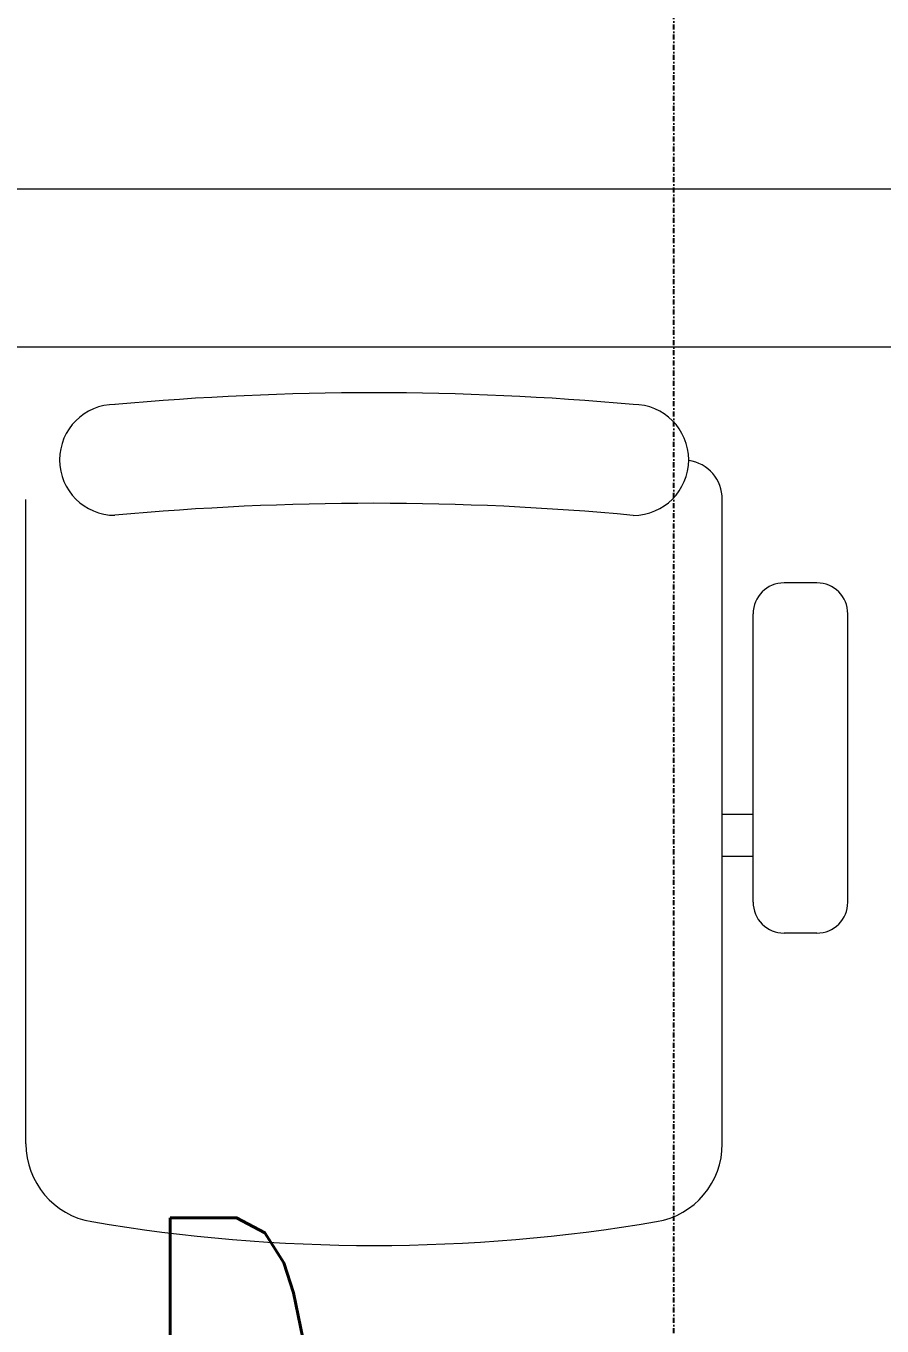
# Model space of a CAD drawing. Header units: inches. Extents: x -12418 to 57169, y -29325 to 19878.
# Drawn here: x 41326 to 41869, y -9467 to -8644 of the extents above; entities that cross this region are included whole.
import ezdxf

# ---------------------------------------------------------------- set-up
doc = ezdxf.new("R2010")
doc.units = ezdxf.units.IN
doc.header["$LTSCALE"] = 25
doc.header["$MEASUREMENT"] = 0
doc.linetypes.add('DASHDOT', pattern=[25.4, 12.7, -6.35, 0, -6.35])
doc.layers.get('0').update_dxf_attribs({"color": 8})
for name, color, linetype, lineweight in [('00-Ground Floor$0$LOADING', 253, 'Continuous', 5), ('00-Ground Floor$0$Walls', 251, 'Continuous', 5), ('E-LITE-CLNG-CNDT', 6, 'DASHDOT', 35), ('T-DATA-CLNG-COND', 51, 'DASHDOT', 25), ('T-DATA-DEVC-TYPE', 2, 'Continuous', 25), ('T-DATA-WALL @ 100', 33, 'Continuous', 35)]:
    doc.layers.add(name, color=color, linetype=linetype, lineweight=lineweight)
doc.styles.add('DC_Simplex', font='SIMPLEX.shx', dxfattribs={"width": 0.7})

# ---------------------------------------------------------------- blocks, each defined once
blk = doc.blocks.new('00-Ground Floor$0$GF21018-P')
at = {"color": 0}
for p, q in [((-0.2207, 0.47563), (-0.2207, 0.0675)), ((0.22049, 0.47563), (0.22049, 0.0675)), ((-0.2806, 0.34221), (-0.25983, 0.34221)), ((-0.30021, 0.32259), (-0.30021, 0.14)), ((-0.24021, 0.32259), (-0.24021, 0.14)), ((-0.24021, 0.29372), (-0.2207, 0.29372)), ((-0.24021, 0.26708), (-0.2207, 0.26708)), ((-0.2806, 0.12039), (-0.25983, 0.12039))]:
    blk.add_line(p, q, dxfattribs=at)
for centre, radius, start, end in [((-0.0001, -0.52948), 1.06948, 80.36712, 99.63288), ((-0.1707, 0.47563), 0.05, 99.63288, 180), ((0.17049, 0.47563), 0.05, 0, 80.36712), ((-0.2806, 0.32259), 0.01962, 90, 180), ((-0.25983, 0.32259), 0.01962, 360, 90), ((-0.2806, 0.14), 0.01962, 180, 270), ((-0.25983, 0.14), 0.01962, 270, 360), ((-0.16429, 0.0425), 0.03511, 90, 270), ((0, 1.84674), 1.77674, 264.69456, 275.30527), ((0.16409, 0.0425), 0.03511, 270, 90), ((-0.1957, 0.0675), 0.025, 180, 261.47208), ((0, 1.83136), 1.83136, 264.85322, 275.14698)]:
    blk.add_arc(centre, radius, start, end, dxfattribs=at)
blk = doc.blocks.new('00-Ground Floor')
at = {"layer": '00-Ground Floor$0$Walls'}
for p, q in [((43777.53, -8747.43, 0), (40897.13, -8747.43, 0)), ((43777.53, -8847.43, 0), (40997.13, -8847.43, 0))]:
    blk.add_line(p, q, dxfattribs=at)
at = {"layer": '00-Ground Floor$0$LOADING', "extrusion": (2.24021e-05, 7.77426e-06, 1), "xscale": 1000, "yscale": 1000, "zscale": 1000, "rotation": 179.9985892349694}
blk.add_blockref('00-Ground Floor$0$GF21018-P', (41546.81, -8876.35, 0.84), dxfattribs=at)
blk = doc.blocks.new('*U26')
blk.add_hatch(color=254).paths.add_polyline_path([(-3.0308, 1.75), (-3.0309, 0.0003), (0, 0)])
blk.add_line((0, 0), (-3.0309, 0.0003))
blk.add_lwpolyline([(-3.0308, 1.75), (0, 0), (-3.0311, -1.75)], close=True)
at = {"layer": 'T-DATA-DEVC-TYPE', "style": 'DC_Simplex', "width": 0.7, "flags": 8}
blk.add_attdef('DC_TYPE', (2.6822, 5.6339), '', height=2, rotation=360, dxfattribs=at)

msp = doc.modelspace()

# ---------------------------------------------------------------- linework, layer by layer
at = {"layer": 'T-DATA-CLNG-COND', "ltscale": 0.01, "elevation": 0}
msp.add_lwpolyline([(41148.72, -11608.8), (41148.72, -10941.26, -0.198912), (41170.69, -10888.23), (41714.92, -10343.99, 0.198912), (41736.89, -10290.96), (41736.89, -7147.43)], format="xyb", dxfattribs=at)

# ---------------------------------------------------------------- block references
at = {"layer": 'E-LITE-CLNG-CNDT'}
msp.add_blockref('00-Ground Floor', (0, 0), dxfattribs=at)
at = {"layer": 'T-DATA-WALL @ 100'}
ref = msp.add_blockref('*U26', (40997.13, -9634.18, 0), dxfattribs=dict(at, xscale=100, yscale=100, zscale=100, rotation=180))
ref.add_attrib('DC_TYPE', 'D', (41393.73, -9598.82, 0), dxfattribs={"layer": 'T-DATA-DEVC-TYPE', "height": 200, "style": 'DC_Simplex', "width": 0.7, "flags": 8})

doc.saveas('drawing.dxf')
